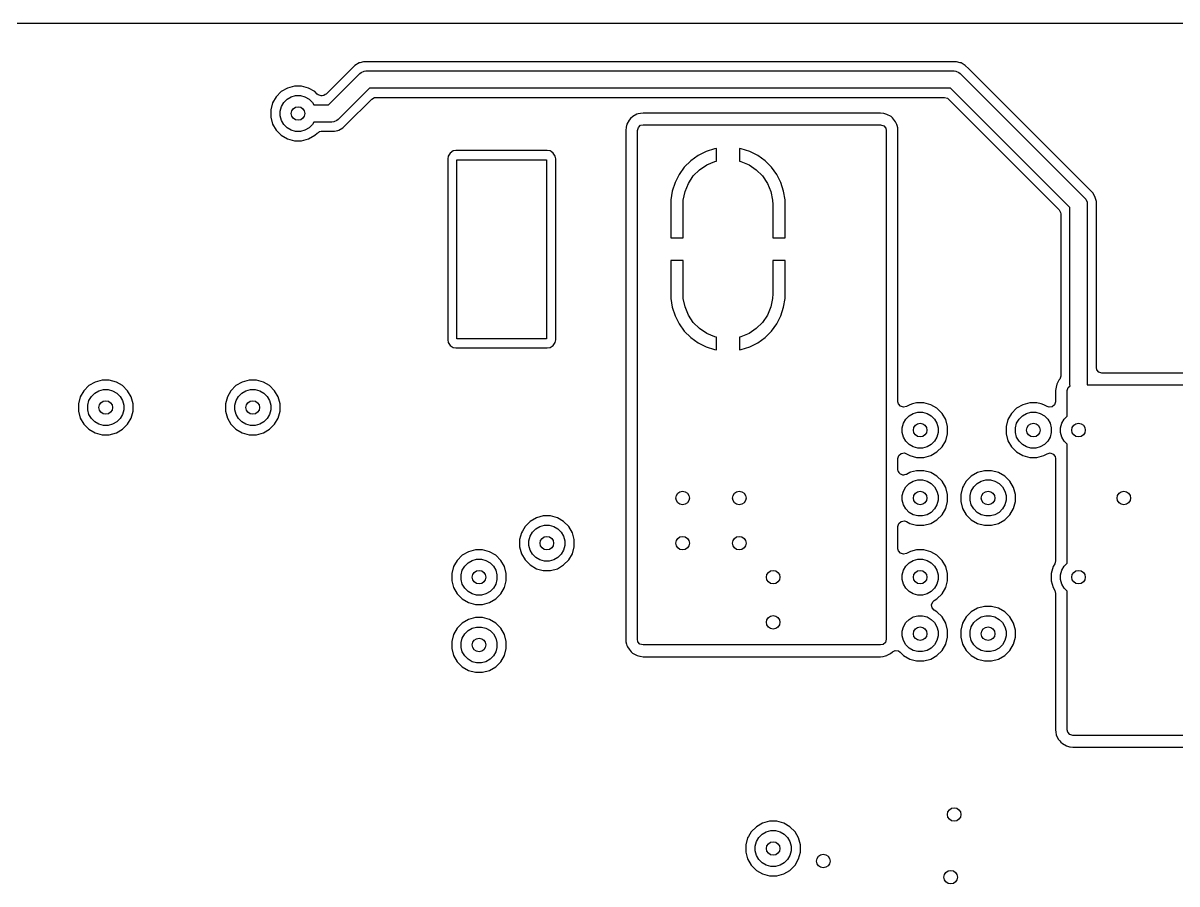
# Model space of a CAD drawing. Extents: x 0.98 to 8.09, y -3.46 to -0.83.
# Drawn here: x 3.511 to 4.515, y -1.576 to -0.827 of the extents above; entities that cross this region are included whole.
import ezdxf

# ---------------------------------------------------------------- set-up
doc = ezdxf.new("R2010")
doc.units = 0
doc.header["$MEASUREMENT"] = 0
doc.layers.add('BLACK', color=7, linetype='CONTINUOUS')

msp = doc.modelspace()

# ---------------------------------------------------------------- linework, layer by layer
at = {"layer": 'BLACK', "linetype": 'CONTINUOUS'}
for p, q in [((3.0954, -0.8268), (7.1211, -0.8268)), ((3.8031, -0.8615), (3.7995, -0.8636)), ((3.8034, -0.8614), (3.8031, -0.8615)), ((3.8031, -0.8615), (3.8031, -0.8615)), ((3.8038, -0.8613), (3.8034, -0.8614)), ((3.8034, -0.8614), (3.8034, -0.8614)), ((3.807, -0.8605), (3.8038, -0.8613)), ((3.8111, -0.8605), (3.807, -0.8605)), ((4.3185, -0.8605), (3.8111, -0.8605)), ((3.8111, -0.8605), (3.8111, -0.8605)), ((4.3188, -0.8605), (4.3185, -0.8605)), ((4.3185, -0.8605), (4.3185, -0.8605)), ((4.3229, -0.8605), (4.3188, -0.8605)), ((4.326, -0.8613), (4.3229, -0.8605)), ((4.3269, -0.8615), (4.326, -0.8613)), ((4.326, -0.8613), (4.326, -0.8613)), ((4.3304, -0.8636), (4.3269, -0.8615)), ((3.7966, -0.8665), (3.7745, -0.8886)), ((3.7764, -0.898), (3.8038, -0.8707)), ((3.7995, -0.8636), (3.7966, -0.8665)), ((3.7995, -0.8636), (3.7995, -0.8636)), ((3.8038, -0.8707), (3.8049, -0.8697)), ((3.8049, -0.8697), (3.8076, -0.8686)), ((3.8076, -0.8686), (3.8091, -0.8685)), ((3.8091, -0.8685), (4.3209, -0.8685)), ((4.3209, -0.8685), (4.3223, -0.8686)), ((4.3223, -0.8686), (4.325, -0.8697)), ((4.325, -0.8697), (4.3262, -0.8707)), ((4.3262, -0.8707), (4.4344, -0.9789)), ((4.3336, -0.8667), (4.3304, -0.8636)), ((4.3304, -0.8636), (4.3304, -0.8636)), ((4.4385, -0.9717), (4.3336, -0.8667)), ((4.3336, -0.8667), (4.3336, -0.8667)), ((3.7408, -0.8834), (3.7354, -0.8865)), ((3.7469, -0.8817), (3.7408, -0.8834)), ((3.7408, -0.8834), (3.7408, -0.8834)), ((3.7408, -0.8834), (3.7408, -0.8834)), ((3.7531, -0.8817), (3.7469, -0.8817)), ((3.7592, -0.8834), (3.7531, -0.8817)), ((3.7646, -0.8865), (3.7592, -0.8834)), ((3.731, -0.8909), (3.7279, -0.8963)), ((3.7354, -0.8865), (3.731, -0.8909)), ((3.731, -0.8909), (3.731, -0.8909)), ((3.7354, -0.8865), (3.7354, -0.8865)), ((3.7375, -0.8959), (3.7404, -0.893)), ((3.7404, -0.893), (3.744, -0.891)), ((3.744, -0.891), (3.7479, -0.8899)), ((3.7479, -0.8899), (3.7521, -0.8899)), ((3.7521, -0.8899), (3.756, -0.891)), ((3.756, -0.891), (3.7596, -0.893)), ((3.7596, -0.893), (3.7625, -0.8959)), ((3.7667, -0.8886), (3.7646, -0.8865)), ((3.7646, -0.8865), (3.7646, -0.8865)), ((3.7675, -0.8892), (3.7667, -0.8886)), ((3.7701, -0.89), (3.7675, -0.8892)), ((3.7711, -0.89), (3.7701, -0.89)), ((3.7721, -0.8899), (3.7711, -0.89)), ((3.7722, -0.8898), (3.7721, -0.8899)), ((3.7725, -0.8898), (3.7722, -0.8898)), ((3.7735, -0.8891), (3.7725, -0.8898)), ((3.7745, -0.8886), (3.7735, -0.8891)), ((3.8122, -0.8835), (3.7848, -0.9108)), ((3.7919, -0.915), (3.8141, -0.8929)), ((4.3178, -0.8835), (3.8122, -0.8835)), ((3.8141, -0.8929), (3.8165, -0.8916)), ((3.8165, -0.8916), (3.8175, -0.8915)), ((3.8175, -0.8915), (4.3124, -0.8915)), ((4.3124, -0.8915), (4.3151, -0.8923)), ((4.3151, -0.8923), (4.3159, -0.8929)), ((4.3159, -0.8929), (4.4122, -0.9893)), ((4.4216, -0.9874), (4.3178, -0.8835)), ((3.7279, -0.8963), (3.7262, -0.9024)), ((3.7262, -0.9024), (3.7262, -0.9086)), ((3.7344, -0.9035), (3.7355, -0.8995)), ((3.7344, -0.9076), (3.7344, -0.9035)), ((3.7355, -0.8995), (3.7375, -0.8959)), ((3.7625, -0.8959), (3.7637, -0.898)), ((3.7637, -0.898), (3.7764, -0.898)), ((3.7262, -0.9086), (3.7279, -0.9147)), ((3.7355, -0.9115), (3.7344, -0.9076)), ((3.7375, -0.9151), (3.7355, -0.9115)), ((3.7637, -0.913), (3.7625, -0.9151)), ((3.7795, -0.913), (3.7637, -0.913)), ((3.781, -0.9129), (3.7795, -0.913)), ((3.7837, -0.9117), (3.781, -0.9129)), ((3.7848, -0.9108), (3.7837, -0.9117)), ((4.0381, -0.9112), (4.0362, -0.9147)), ((4.0394, -0.9099), (4.0381, -0.9112)), ((4.0414, -0.9081), (4.0394, -0.9099)), ((4.0449, -0.9061), (4.0414, -0.9081)), ((4.046, -0.9058), (4.0449, -0.9061)), ((4.048, -0.9054), (4.046, -0.9058)), ((4.0502, -0.9051), (4.048, -0.9054)), ((4.2569, -0.9051), (4.0502, -0.9051)), ((4.0502, -0.9051), (4.0502, -0.9051)), ((4.2598, -0.9056), (4.2569, -0.9051)), ((4.2569, -0.9051), (4.2569, -0.9051)), ((4.2624, -0.9063), (4.2598, -0.9056)), ((4.2598, -0.9056), (4.2598, -0.9056)), ((4.266, -0.9082), (4.2624, -0.9063)), ((4.2624, -0.9063), (4.2624, -0.9063)), ((4.2624, -0.9063), (4.2624, -0.9063)), ((4.2673, -0.9094), (4.266, -0.9082)), ((4.2691, -0.9115), (4.2673, -0.9094)), ((4.2699, -0.9129), (4.2691, -0.9115)), ((4.2711, -0.915), (4.2699, -0.9129)), ((3.7279, -0.9147), (3.731, -0.9201)), ((3.731, -0.9201), (3.7354, -0.9245)), ((3.7404, -0.918), (3.7375, -0.9151)), ((3.744, -0.9201), (3.7404, -0.918)), ((3.7479, -0.9211), (3.744, -0.9201)), ((3.7521, -0.9211), (3.7479, -0.9211)), ((3.756, -0.9201), (3.7521, -0.9211)), ((3.7596, -0.918), (3.756, -0.9201)), ((3.7625, -0.9151), (3.7596, -0.918)), ((3.7646, -0.9245), (3.7667, -0.9225)), ((3.7667, -0.9225), (3.7677, -0.9219)), ((3.7677, -0.9219), (3.7687, -0.9212)), ((3.7687, -0.9212), (3.769, -0.9212)), ((3.769, -0.9212), (3.7691, -0.9211)), ((3.7691, -0.9211), (3.7701, -0.921)), ((3.7701, -0.921), (3.7772, -0.921)), ((3.7772, -0.921), (3.7772, -0.921)), ((3.7772, -0.921), (3.7775, -0.921)), ((3.7775, -0.921), (3.7816, -0.921)), ((3.7816, -0.921), (3.7845, -0.9202)), ((3.7816, -0.921), (3.7816, -0.921)), ((3.7845, -0.9202), (3.7847, -0.9202)), ((3.7847, -0.9202), (3.7855, -0.92)), ((3.7847, -0.9202), (3.7847, -0.9202)), ((3.7847, -0.9202), (3.7847, -0.9202)), ((3.7855, -0.92), (3.7891, -0.9179)), ((3.7891, -0.9179), (3.7919, -0.915)), ((3.7919, -0.915), (3.7919, -0.915)), ((4.0355, -0.9174), (4.0351, -0.9202)), ((4.0351, -0.9202), (4.0351, -1.3632)), ((4.0362, -0.9147), (4.0355, -0.9174)), ((4.0355, -0.9174), (4.0355, -0.9174)), ((4.0453, -0.9202), (4.0461, -0.9176)), ((4.0453, -0.9807), (4.0453, -0.9202)), ((4.0461, -0.9176), (4.0481, -0.9158)), ((4.0481, -0.9158), (4.0502, -0.9154)), ((4.0502, -0.9154), (4.2569, -0.9154)), ((4.2569, -0.9154), (4.2596, -0.9161)), ((4.2596, -0.9161), (4.2614, -0.9182)), ((4.2614, -0.9182), (4.2618, -0.9202)), ((4.2618, -0.9202), (4.2618, -1.3632)), ((4.2714, -0.916), (4.2711, -0.915)), ((4.2711, -0.915), (4.2711, -0.915)), ((4.2711, -0.915), (4.2711, -0.915)), ((4.2718, -0.9181), (4.2714, -0.916)), ((4.272, -0.9202), (4.2718, -0.9181)), ((4.272, -1.1564), (4.272, -0.9202)), ((4.272, -0.9202), (4.272, -0.9202)), ((3.7354, -0.9245), (3.7408, -0.9277)), ((3.7408, -0.9277), (3.7469, -0.9293)), ((3.7469, -0.9293), (3.7469, -0.9293)), ((3.7469, -0.9293), (3.7531, -0.9293)), ((3.7531, -0.9293), (3.7592, -0.9277)), ((3.7531, -0.9293), (3.7531, -0.9293)), ((3.7592, -0.9277), (3.7646, -0.9245)), ((3.8806, -0.9425), (3.8802, -0.9449)), ((3.8824, -0.9399), (3.8806, -0.9425)), ((3.8806, -0.9425), (3.8806, -0.9425)), ((3.8851, -0.9381), (3.8824, -0.9399)), ((3.8874, -0.9376), (3.8851, -0.9381)), ((3.8851, -0.9381), (3.8851, -0.9381)), ((3.9669, -0.9376), (3.8874, -0.9376)), ((3.8874, -0.9376), (3.8874, -0.9376)), ((3.9693, -0.9381), (3.9669, -0.9376)), ((3.9669, -0.9376), (3.9669, -0.9376)), ((3.9702, -0.9387), (3.9693, -0.9381)), ((3.9693, -0.9381), (3.9693, -0.9381)), ((3.9719, -0.9399), (3.9702, -0.9387)), ((3.9737, -0.9425), (3.9719, -0.9399)), ((3.9742, -0.9449), (3.9737, -0.9425)), ((3.9737, -0.9425), (3.9737, -0.9425)), ((4.098, -0.9422), (4.0917, -0.9468)), ((4.105, -0.9386), (4.098, -0.9422)), ((4.1124, -0.9362), (4.105, -0.9386)), ((4.114, -0.9359), (4.1124, -0.9362)), ((4.114, -0.9471), (4.114, -0.9359)), ((4.114, -0.9359), (4.114, -0.9359)), ((4.1356, -0.9362), (4.134, -0.9359)), ((4.134, -0.9359), (4.134, -0.9471)), ((4.1431, -0.9386), (4.1356, -0.9362)), ((4.15, -0.9422), (4.1431, -0.9386)), ((4.1564, -0.9468), (4.15, -0.9422)), ((3.8802, -0.9449), (3.8802, -0.9449)), ((3.8802, -0.9449), (3.8802, -1.1024)), ((3.8882, -1.1016), (3.8882, -0.9457)), ((3.8882, -0.9457), (3.9661, -0.9457)), ((3.9661, -0.9457), (3.9661, -1.1016)), ((3.9742, -1.1024), (3.9742, -0.9449)), ((3.9742, -0.9449), (3.9742, -0.9449)), ((4.0861, -0.9523), (4.0815, -0.9586)), ((4.0917, -0.9468), (4.0861, -0.9523)), ((4.0861, -0.9523), (4.0861, -0.9523)), ((4.0917, -0.9468), (4.0917, -0.9468)), ((4.0993, -0.9545), (4.1056, -0.9503)), ((4.1056, -0.9503), (4.1127, -0.9473)), ((4.1127, -0.9473), (4.114, -0.9471)), ((4.134, -0.9471), (4.1353, -0.9473)), ((4.1353, -0.9473), (4.1424, -0.9503)), ((4.1424, -0.9503), (4.1487, -0.9545)), ((4.1619, -0.9523), (4.1564, -0.9468)), ((4.1564, -0.9468), (4.1564, -0.9468)), ((4.1665, -0.9586), (4.1619, -0.9523)), ((4.1619, -0.9523), (4.1619, -0.9523)), ((4.0815, -0.9586), (4.078, -0.9656)), ((4.0896, -0.9663), (4.0939, -0.9599)), ((4.0939, -0.9599), (4.0993, -0.9545)), ((4.1487, -0.9545), (4.1541, -0.9599)), ((4.1541, -0.9599), (4.1584, -0.9663)), ((4.17, -0.9656), (4.1665, -0.9586)), ((4.0756, -0.973), (4.0744, -0.9807)), ((4.078, -0.9656), (4.0756, -0.973)), ((4.0852, -0.9808), (4.0867, -0.9733)), ((4.0867, -0.9733), (4.0896, -0.9663)), ((4.1584, -0.9663), (4.1613, -0.9733)), ((4.1613, -0.9733), (4.1628, -0.9808)), ((4.1725, -0.973), (4.17, -0.9656)), ((4.1737, -0.9807), (4.1725, -0.973)), ((4.4387, -0.9718), (4.4385, -0.9717)), ((4.4385, -0.9717), (4.4385, -0.9717)), ((4.4416, -0.9747), (4.4387, -0.9718)), ((4.4387, -0.9718), (4.4387, -0.9718)), ((4.0453, -1.3632), (4.0453, -0.9807)), ((4.0744, -0.9807), (4.0744, -1.0136)), ((4.085, -0.9846), (4.0852, -0.9808)), ((4.1628, -0.9808), (4.163, -0.9846)), ((4.1737, -1.0136), (4.1737, -0.9807)), ((4.4344, -0.9789), (4.4354, -0.9801)), ((4.4354, -0.9801), (4.4365, -0.9828)), ((4.4365, -0.9828), (4.4366, -0.9843)), ((4.4436, -0.9783), (4.4416, -0.9747)), ((4.4416, -0.9747), (4.4416, -0.9747)), ((4.4416, -0.9747), (4.4416, -0.9747)), ((4.4437, -0.9785), (4.4436, -0.9783)), ((4.4447, -0.9822), (4.4437, -0.9785)), ((4.4447, -0.9863), (4.4447, -0.9822)), ((4.085, -1.0136), (4.085, -0.9846)), ((4.163, -0.9846), (4.163, -1.0136)), ((4.4122, -0.9893), (4.4135, -0.9917)), ((4.4135, -0.9917), (4.4136, -0.9927)), ((4.4136, -0.9927), (4.4136, -1.134)), ((4.4216, -1.1417), (4.4216, -0.9874)), ((4.4366, -0.9843), (4.4366, -1.1417)), ((4.4447, -0.987), (4.4447, -0.9863)), ((4.4447, -0.9863), (4.4447, -0.9863)), ((4.4447, -1.0491), (4.4447, -0.987)), ((4.0744, -1.0136), (4.085, -1.0136)), ((4.163, -1.0136), (4.1737, -1.0136)), ((4.0744, -1.0336), (4.0744, -1.0665)), ((4.085, -1.0336), (4.0744, -1.0336)), ((4.085, -1.0626), (4.085, -1.0336)), ((4.1737, -1.0336), (4.163, -1.0336)), ((4.163, -1.0336), (4.163, -1.0626)), ((4.1737, -1.0665), (4.1737, -1.0336)), ((4.4447, -1.1266), (4.4447, -1.0491)), ((4.0852, -1.0664), (4.085, -1.0626)), ((4.163, -1.0626), (4.1628, -1.0664)), ((4.0744, -1.0665), (4.0756, -1.0742)), ((4.0867, -1.0739), (4.0852, -1.0664)), ((4.0896, -1.081), (4.0867, -1.0739)), ((4.1613, -1.0739), (4.1584, -1.081)), ((4.1628, -1.0664), (4.1613, -1.0739)), ((4.1725, -1.0742), (4.1737, -1.0665)), ((4.0756, -1.0742), (4.078, -1.0817)), ((4.078, -1.0817), (4.0815, -1.0886)), ((4.0939, -1.0873), (4.0896, -1.081)), ((4.1584, -1.081), (4.1541, -1.0873)), ((4.1665, -1.0886), (4.17, -1.0817)), ((4.17, -1.0817), (4.1725, -1.0742)), ((4.0815, -1.0886), (4.0861, -1.095)), ((4.0993, -1.0927), (4.0939, -1.0873)), ((4.1056, -1.097), (4.0993, -1.0927)), ((4.1487, -1.0927), (4.1424, -1.097)), ((4.1541, -1.0873), (4.1487, -1.0927)), ((4.1619, -1.095), (4.1665, -1.0886)), ((3.8802, -1.1024), (3.8802, -1.1024)), ((3.8802, -1.1024), (3.8802, -1.1024)), ((3.8802, -1.1024), (3.8806, -1.1047)), ((3.9661, -1.1016), (3.8882, -1.1016)), ((3.9737, -1.1047), (3.9742, -1.1024)), ((4.0861, -1.095), (4.0861, -1.095)), ((4.0861, -1.095), (4.0917, -1.1005)), ((4.0917, -1.1005), (4.0917, -1.1005)), ((4.0917, -1.1005), (4.098, -1.1051)), ((4.1127, -1.0999), (4.1056, -1.097)), ((4.114, -1.1002), (4.1127, -1.0999)), ((4.114, -1.1113), (4.114, -1.1002)), ((4.1353, -1.0999), (4.134, -1.1002)), ((4.134, -1.1002), (4.134, -1.1113)), ((4.1424, -1.097), (4.1353, -1.0999)), ((4.15, -1.1051), (4.1564, -1.1005)), ((4.1564, -1.1005), (4.1619, -1.095)), ((4.1564, -1.1005), (4.1564, -1.1005)), ((4.1619, -1.095), (4.1619, -1.095)), ((3.8806, -1.1047), (3.8806, -1.1047)), ((3.8806, -1.1047), (3.8806, -1.1047)), ((3.8806, -1.1047), (3.8824, -1.1074)), ((3.8824, -1.1074), (3.885, -1.1091)), ((3.885, -1.1091), (3.8851, -1.1091)), ((3.8851, -1.1091), (3.8851, -1.1091)), ((3.8851, -1.1091), (3.8874, -1.1096)), ((3.8874, -1.1096), (3.8874, -1.1096)), ((3.8874, -1.1096), (3.9669, -1.1096)), ((3.9669, -1.1096), (3.9693, -1.1091)), ((3.9693, -1.1091), (3.9719, -1.1074)), ((3.9693, -1.1091), (3.9693, -1.1091)), ((3.9693, -1.1091), (3.9693, -1.1091)), ((3.9719, -1.1074), (3.9737, -1.1047)), ((4.098, -1.1051), (4.105, -1.1086)), ((4.105, -1.1086), (4.1124, -1.111)), ((4.1124, -1.111), (4.114, -1.1113)), ((4.134, -1.1113), (4.1356, -1.111)), ((4.1356, -1.111), (4.1431, -1.1086)), ((4.1431, -1.1086), (4.15, -1.1051)), ((4.4136, -1.134), (4.4128, -1.1367)), ((4.4451, -1.1287), (4.4447, -1.1266)), ((4.4469, -1.1307), (4.4451, -1.1287)), ((4.4495, -1.1315), (4.4469, -1.1307)), ((4.5522, -1.1315), (4.4495, -1.1315)), ((3.5681, -1.1424), (3.5637, -1.1468)), ((3.5735, -1.1393), (3.5681, -1.1424)), ((3.5681, -1.1424), (3.5681, -1.1424)), ((3.5795, -1.1376), (3.5735, -1.1393)), ((3.5735, -1.1393), (3.5735, -1.1393)), ((3.5735, -1.1393), (3.5735, -1.1393)), ((3.5858, -1.1376), (3.5795, -1.1376)), ((3.5919, -1.1393), (3.5858, -1.1376)), ((3.5973, -1.1424), (3.5919, -1.1393)), ((3.6017, -1.1468), (3.5973, -1.1424)), ((3.696, -1.1424), (3.6916, -1.1468)), ((3.7015, -1.1393), (3.696, -1.1424)), ((3.696, -1.1424), (3.696, -1.1424)), ((3.7075, -1.1376), (3.7015, -1.1393)), ((3.7015, -1.1393), (3.7015, -1.1393)), ((3.7015, -1.1393), (3.7015, -1.1393)), ((3.7138, -1.1376), (3.7075, -1.1376)), ((3.7198, -1.1393), (3.7138, -1.1376)), ((3.7252, -1.1424), (3.7198, -1.1393)), ((3.7296, -1.1468), (3.7252, -1.1424)), ((4.4095, -1.1437), (4.4091, -1.1466)), ((4.4103, -1.1411), (4.4095, -1.1437)), ((4.4095, -1.1437), (4.4095, -1.1437)), ((4.4117, -1.1383), (4.4103, -1.1411)), ((4.4121, -1.1376), (4.4117, -1.1383)), ((4.4122, -1.1374), (4.4121, -1.1376)), ((4.4121, -1.1376), (4.4121, -1.1376)), ((4.4121, -1.1376), (4.4121, -1.1376)), ((4.4128, -1.1367), (4.4122, -1.1374)), ((4.4193, -1.1466), (4.4201, -1.144)), ((4.4201, -1.144), (4.4217, -1.1425)), ((4.4217, -1.1425), (4.4216, -1.1417)), ((4.4366, -1.1417), (4.5522, -1.1417)), ((3.5605, -1.1522), (3.5589, -1.1583)), ((3.5637, -1.1468), (3.5605, -1.1522)), ((3.5637, -1.1468), (3.5637, -1.1468)), ((3.5681, -1.1554), (3.5702, -1.1518)), ((3.5702, -1.1518), (3.5731, -1.1489)), ((3.5731, -1.1489), (3.5767, -1.1469)), ((3.5767, -1.1469), (3.5806, -1.1458)), ((3.5806, -1.1458), (3.5847, -1.1458)), ((3.5847, -1.1458), (3.5887, -1.1469)), ((3.5887, -1.1469), (3.5923, -1.1489)), ((3.5923, -1.1489), (3.5952, -1.1518)), ((3.5952, -1.1518), (3.5972, -1.1554)), ((3.6048, -1.1522), (3.6017, -1.1468)), ((3.6064, -1.1583), (3.6048, -1.1522)), ((3.6885, -1.1522), (3.6869, -1.1583)), ((3.6916, -1.1468), (3.6885, -1.1522)), ((3.6916, -1.1468), (3.6916, -1.1468)), ((3.6961, -1.1554), (3.6981, -1.1518)), ((3.6981, -1.1518), (3.701, -1.1489)), ((3.701, -1.1489), (3.7046, -1.1469)), ((3.7046, -1.1469), (3.7086, -1.1458)), ((3.7086, -1.1458), (3.7127, -1.1458)), ((3.7127, -1.1458), (3.7167, -1.1469)), ((3.7167, -1.1469), (3.7202, -1.1489)), ((3.7202, -1.1489), (3.7231, -1.1518)), ((3.7231, -1.1518), (3.7252, -1.1554)), ((3.7328, -1.1522), (3.7296, -1.1468)), ((3.7344, -1.1583), (3.7328, -1.1522)), ((4.4091, -1.1466), (4.4091, -1.1564)), ((4.4193, -1.1689), (4.4193, -1.1466)), ((3.5589, -1.1583), (3.5589, -1.1645)), ((3.5589, -1.1645), (3.5605, -1.1706)), ((3.5671, -1.1594), (3.5681, -1.1554)), ((3.5671, -1.1635), (3.5671, -1.1594)), ((3.5681, -1.1674), (3.5671, -1.1635)), ((3.5972, -1.1554), (3.5983, -1.1594)), ((3.5983, -1.1635), (3.5972, -1.1674)), ((3.5983, -1.1594), (3.5983, -1.1635)), ((3.6048, -1.1706), (3.6064, -1.1645)), ((3.6064, -1.1645), (3.6064, -1.1583)), ((3.6869, -1.1583), (3.6869, -1.1645)), ((3.6869, -1.1645), (3.6885, -1.1706)), ((3.695, -1.1594), (3.6961, -1.1554)), ((3.695, -1.1635), (3.695, -1.1594)), ((3.6961, -1.1674), (3.695, -1.1635)), ((3.7252, -1.1554), (3.7262, -1.1594)), ((3.7262, -1.1635), (3.7252, -1.1674)), ((3.7262, -1.1594), (3.7262, -1.1635)), ((3.7328, -1.1706), (3.7344, -1.1645)), ((3.7344, -1.1645), (3.7344, -1.1583)), ((4.2724, -1.1582), (4.272, -1.1564)), ((4.2741, -1.1603), (4.2724, -1.1582)), ((4.2767, -1.1612), (4.2741, -1.1603)), ((4.2794, -1.1606), (4.2767, -1.1612)), ((4.2822, -1.159), (4.2794, -1.1606)), ((4.2847, -1.1583), (4.2822, -1.159)), ((4.2882, -1.1573), (4.2847, -1.1583)), ((4.2945, -1.1573), (4.2882, -1.1573)), ((4.3005, -1.159), (4.2945, -1.1573)), ((4.3059, -1.1621), (4.3005, -1.159)), ((4.3104, -1.1665), (4.3059, -1.1621)), ((4.3752, -1.1621), (4.3707, -1.1665)), ((4.3806, -1.159), (4.3752, -1.1621)), ((4.3752, -1.1621), (4.3752, -1.1621)), ((4.3866, -1.1573), (4.3806, -1.159)), ((4.3806, -1.159), (4.3806, -1.159)), ((4.3806, -1.159), (4.3806, -1.159)), ((4.3929, -1.1573), (4.3866, -1.1573)), ((4.3965, -1.1583), (4.3929, -1.1573)), ((4.3989, -1.159), (4.3965, -1.1583)), ((4.4018, -1.1606), (4.3989, -1.159)), ((4.3989, -1.159), (4.3989, -1.159)), ((4.4035, -1.1612), (4.4018, -1.1606)), ((4.4062, -1.1608), (4.4035, -1.1612)), ((4.4083, -1.159), (4.4062, -1.1608)), ((4.4091, -1.1564), (4.4083, -1.159)), ((3.5605, -1.1706), (3.5637, -1.176)), ((3.5702, -1.171), (3.5681, -1.1674)), ((3.5731, -1.1739), (3.5702, -1.171)), ((3.5767, -1.176), (3.5731, -1.1739)), ((3.5923, -1.1739), (3.5887, -1.176)), ((3.5952, -1.171), (3.5923, -1.1739)), ((3.5972, -1.1674), (3.5952, -1.171)), ((3.6017, -1.176), (3.6048, -1.1706)), ((3.6885, -1.1706), (3.6916, -1.176)), ((3.6981, -1.171), (3.6961, -1.1674)), ((3.701, -1.1739), (3.6981, -1.171)), ((3.7046, -1.176), (3.701, -1.1739)), ((3.7202, -1.1739), (3.7167, -1.176)), ((3.7231, -1.171), (3.7202, -1.1739)), ((3.7252, -1.1674), (3.7231, -1.171)), ((3.7296, -1.176), (3.7328, -1.1706)), ((4.2768, -1.1751), (4.2788, -1.1715)), ((4.2788, -1.1715), (4.2818, -1.1686)), ((4.2818, -1.1686), (4.2853, -1.1666)), ((4.2853, -1.1666), (4.2893, -1.1655)), ((4.2893, -1.1655), (4.2934, -1.1655)), ((4.2934, -1.1655), (4.2974, -1.1666)), ((4.2974, -1.1666), (4.3009, -1.1686)), ((4.3009, -1.1686), (4.3038, -1.1715)), ((4.3038, -1.1715), (4.3059, -1.1751)), ((4.3135, -1.1719), (4.3104, -1.1665)), ((4.3151, -1.178), (4.3135, -1.1719)), ((4.3676, -1.1719), (4.366, -1.178)), ((4.3707, -1.1665), (4.3676, -1.1719)), ((4.3707, -1.1665), (4.3707, -1.1665)), ((4.3752, -1.1751), (4.3773, -1.1715)), ((4.3773, -1.1715), (4.3802, -1.1686)), ((4.3802, -1.1686), (4.3837, -1.1666)), ((4.3837, -1.1666), (4.3877, -1.1655)), ((4.3877, -1.1655), (4.3918, -1.1655)), ((4.3918, -1.1655), (4.3958, -1.1666)), ((4.3958, -1.1666), (4.3994, -1.1686)), ((4.3994, -1.1686), (4.4023, -1.1715)), ((4.4023, -1.1715), (4.4043, -1.1751)), ((4.4146, -1.1751), (4.4166, -1.1715)), ((4.4166, -1.1715), (4.4193, -1.1689)), ((3.5637, -1.176), (3.5681, -1.1804)), ((3.5681, -1.1804), (3.5735, -1.1836)), ((3.5735, -1.1836), (3.5795, -1.1852)), ((3.5806, -1.177), (3.5767, -1.176)), ((3.5847, -1.177), (3.5806, -1.177)), ((3.5887, -1.176), (3.5847, -1.177)), ((3.5858, -1.1852), (3.5919, -1.1836)), ((3.5919, -1.1836), (3.5973, -1.1804)), ((3.5973, -1.1804), (3.6017, -1.176)), ((3.6916, -1.176), (3.696, -1.1804)), ((3.696, -1.1804), (3.7015, -1.1836)), ((3.7015, -1.1836), (3.7075, -1.1852)), ((3.7086, -1.177), (3.7046, -1.176)), ((3.7127, -1.177), (3.7086, -1.177)), ((3.7167, -1.176), (3.7127, -1.177)), ((3.7138, -1.1852), (3.7198, -1.1836)), ((3.7198, -1.1836), (3.7252, -1.1804)), ((3.7252, -1.1804), (3.7296, -1.176)), ((4.2757, -1.179), (4.2768, -1.1751)), ((4.2757, -1.1832), (4.2757, -1.179)), ((4.2768, -1.1871), (4.2757, -1.1832)), ((4.3059, -1.1751), (4.307, -1.179)), ((4.307, -1.1832), (4.3059, -1.1871)), ((4.307, -1.179), (4.307, -1.1832)), ((4.3135, -1.1903), (4.3151, -1.1842)), ((4.3151, -1.1842), (4.3151, -1.178)), ((4.366, -1.178), (4.366, -1.1842)), ((4.366, -1.1842), (4.3676, -1.1903)), ((4.3742, -1.179), (4.3752, -1.1751)), ((4.3742, -1.1832), (4.3742, -1.179)), ((4.3752, -1.1871), (4.3742, -1.1832)), ((4.4043, -1.1751), (4.4054, -1.179)), ((4.4054, -1.1832), (4.4043, -1.1871)), ((4.4054, -1.179), (4.4054, -1.1832)), ((4.4135, -1.179), (4.4146, -1.1751)), ((4.4135, -1.1832), (4.4135, -1.179)), ((4.4146, -1.1871), (4.4135, -1.1832)), ((3.5795, -1.1852), (3.5795, -1.1852)), ((3.5795, -1.1852), (3.5858, -1.1852)), ((3.5858, -1.1852), (3.5858, -1.1852)), ((3.7075, -1.1852), (3.7075, -1.1852)), ((3.7075, -1.1852), (3.7138, -1.1852)), ((3.7138, -1.1852), (3.7138, -1.1852)), ((4.2788, -1.1907), (4.2768, -1.1871)), ((4.2818, -1.1936), (4.2788, -1.1907)), ((4.2853, -1.1957), (4.2818, -1.1936)), ((4.3009, -1.1936), (4.2974, -1.1957)), ((4.3038, -1.1907), (4.3009, -1.1936)), ((4.3059, -1.1871), (4.3038, -1.1907)), ((4.3104, -1.1957), (4.3135, -1.1903)), ((4.3676, -1.1903), (4.3707, -1.1957)), ((4.3773, -1.1907), (4.3752, -1.1871)), ((4.3802, -1.1936), (4.3773, -1.1907)), ((4.3837, -1.1957), (4.3802, -1.1936)), ((4.3994, -1.1936), (4.3958, -1.1957)), ((4.4023, -1.1907), (4.3994, -1.1936)), ((4.4043, -1.1871), (4.4023, -1.1907)), ((4.4166, -1.1907), (4.4146, -1.1871)), ((4.4193, -1.1933), (4.4166, -1.1907)), ((4.4193, -1.2968), (4.4193, -1.1933)), ((4.272, -1.2059), (4.2728, -1.2032)), ((4.2728, -1.2032), (4.2749, -1.2014)), ((4.2749, -1.2014), (4.2776, -1.201)), ((4.2776, -1.201), (4.2794, -1.2016)), ((4.2794, -1.2016), (4.2822, -1.2033)), ((4.2822, -1.2033), (4.2882, -1.2049)), ((4.2893, -1.1967), (4.2853, -1.1957)), ((4.2934, -1.1967), (4.2893, -1.1967)), ((4.2974, -1.1957), (4.2934, -1.1967)), ((4.2945, -1.2049), (4.3005, -1.2033)), ((4.3005, -1.2033), (4.3059, -1.2001)), ((4.3059, -1.2001), (4.3104, -1.1957)), ((4.3707, -1.1957), (4.3752, -1.2001)), ((4.3752, -1.2001), (4.3806, -1.2033)), ((4.3806, -1.2033), (4.3866, -1.2049)), ((4.3877, -1.1967), (4.3837, -1.1957)), ((4.3918, -1.1967), (4.3877, -1.1967)), ((4.3958, -1.1957), (4.3918, -1.1967)), ((4.3929, -1.2049), (4.3989, -1.2033)), ((4.3989, -1.2033), (4.4018, -1.2016)), ((4.4018, -1.2016), (4.4044, -1.201)), ((4.4044, -1.201), (4.407, -1.2019)), ((4.407, -1.2019), (4.4087, -1.204)), ((4.4087, -1.204), (4.4091, -1.2059)), ((4.272, -1.2154), (4.272, -1.2059)), ((4.2882, -1.2049), (4.2882, -1.2049)), ((4.2882, -1.2049), (4.2945, -1.2049)), ((4.2945, -1.2049), (4.2945, -1.2049)), ((4.3866, -1.2049), (4.3866, -1.2049)), ((4.3866, -1.2049), (4.3929, -1.2049)), ((4.3929, -1.2049), (4.3929, -1.2049)), ((4.4091, -1.2059), (4.4091, -1.295)), ((4.2722, -1.2168), (4.272, -1.2154)), ((4.2723, -1.2169), (4.2722, -1.2168)), ((4.2724, -1.2172), (4.2723, -1.2169)), ((4.2731, -1.2181), (4.2724, -1.2172)), ((4.2737, -1.2191), (4.2731, -1.2181)), ((4.2739, -1.2192), (4.2737, -1.2191)), ((4.2741, -1.2194), (4.2739, -1.2192)), ((4.2752, -1.2198), (4.2741, -1.2194)), ((4.2762, -1.2202), (4.2752, -1.2198)), ((4.2765, -1.2202), (4.2762, -1.2202)), ((4.2767, -1.2203), (4.2765, -1.2202)), ((4.2778, -1.22), (4.2767, -1.2203)), ((4.2789, -1.2198), (4.2778, -1.22)), ((4.2791, -1.2197), (4.2789, -1.2198)), ((4.2794, -1.2196), (4.2791, -1.2197)), ((4.2822, -1.218), (4.2794, -1.2196)), ((4.2829, -1.2178), (4.2822, -1.218)), ((4.2882, -1.2164), (4.2829, -1.2178)), ((4.2853, -1.2256), (4.2893, -1.2245)), ((4.2945, -1.2164), (4.2882, -1.2164)), ((4.2893, -1.2245), (4.2934, -1.2245)), ((4.2934, -1.2245), (4.2974, -1.2256)), ((4.3005, -1.218), (4.2945, -1.2164)), ((4.3059, -1.2211), (4.3005, -1.218)), ((4.3104, -1.2256), (4.3059, -1.2211)), ((4.3358, -1.2211), (4.3314, -1.2256)), ((4.3412, -1.218), (4.3358, -1.2211)), ((4.3358, -1.2211), (4.3358, -1.2211)), ((4.3473, -1.2164), (4.3412, -1.218)), ((4.3412, -1.218), (4.3412, -1.218)), ((4.3412, -1.218), (4.3412, -1.218)), ((4.3444, -1.2256), (4.3483, -1.2245)), ((4.3535, -1.2164), (4.3473, -1.2164)), ((4.3483, -1.2245), (4.3524, -1.2245)), ((4.3524, -1.2245), (4.3564, -1.2256)), ((4.3596, -1.218), (4.3535, -1.2164)), ((4.365, -1.2211), (4.3596, -1.218)), ((4.3694, -1.2256), (4.365, -1.2211)), ((4.2757, -1.2381), (4.2768, -1.2341)), ((4.2768, -1.2341), (4.2788, -1.2306)), ((4.2788, -1.2306), (4.2818, -1.2277)), ((4.2818, -1.2277), (4.2853, -1.2256)), ((4.2974, -1.2256), (4.3009, -1.2277)), ((4.3009, -1.2277), (4.3038, -1.2306)), ((4.3038, -1.2306), (4.3059, -1.2341)), ((4.3059, -1.2341), (4.307, -1.2381)), ((4.3135, -1.231), (4.3104, -1.2256)), ((4.3151, -1.237), (4.3135, -1.231)), ((4.3282, -1.231), (4.3266, -1.237)), ((4.329, -1.2296), (4.3282, -1.231)), ((4.3314, -1.2256), (4.329, -1.2296)), ((4.3314, -1.2256), (4.3314, -1.2256)), ((4.3348, -1.2381), (4.3358, -1.2341)), ((4.3358, -1.2341), (4.3379, -1.2306)), ((4.3379, -1.2306), (4.3408, -1.2277)), ((4.3408, -1.2277), (4.3444, -1.2256)), ((4.3564, -1.2256), (4.36, -1.2277)), ((4.36, -1.2277), (4.3629, -1.2306)), ((4.3629, -1.2306), (4.3649, -1.2341)), ((4.3649, -1.2341), (4.366, -1.2381)), ((4.3725, -1.231), (4.3694, -1.2256)), ((4.3742, -1.237), (4.3725, -1.231)), ((4.2757, -1.2422), (4.2757, -1.2381)), ((4.2768, -1.2462), (4.2757, -1.2422)), ((4.307, -1.2422), (4.3059, -1.2462)), ((4.307, -1.2381), (4.307, -1.2422)), ((4.3135, -1.2493), (4.3151, -1.2433)), ((4.3151, -1.2433), (4.3151, -1.237)), ((4.3266, -1.237), (4.3266, -1.2433)), ((4.3266, -1.2433), (4.3282, -1.2493)), ((4.3348, -1.2422), (4.3348, -1.2381)), ((4.3358, -1.2462), (4.3348, -1.2422)), ((4.366, -1.2422), (4.3649, -1.2462)), ((4.366, -1.2381), (4.366, -1.2422)), ((4.3725, -1.2493), (4.3742, -1.2433)), ((4.3742, -1.2433), (4.3742, -1.237)), ((4.2788, -1.2497), (4.2768, -1.2462)), ((4.2818, -1.2527), (4.2788, -1.2497)), ((4.2853, -1.2547), (4.2818, -1.2527)), ((4.2893, -1.2558), (4.2853, -1.2547)), ((4.2974, -1.2547), (4.2934, -1.2558)), ((4.3009, -1.2527), (4.2974, -1.2547)), ((4.3038, -1.2497), (4.3009, -1.2527)), ((4.3059, -1.2462), (4.3038, -1.2497)), ((4.3059, -1.2592), (4.3104, -1.2548)), ((4.3104, -1.2548), (4.3135, -1.2493)), ((4.3282, -1.2493), (4.3314, -1.2548)), ((4.3314, -1.2548), (4.3358, -1.2592)), ((4.3379, -1.2497), (4.3358, -1.2462)), ((4.3408, -1.2527), (4.3379, -1.2497)), ((4.3444, -1.2547), (4.3408, -1.2527)), ((4.3483, -1.2558), (4.3444, -1.2547)), ((4.3564, -1.2547), (4.3524, -1.2558)), ((4.36, -1.2527), (4.3564, -1.2547)), ((4.3629, -1.2497), (4.36, -1.2527)), ((4.3649, -1.2462), (4.3629, -1.2497)), ((4.365, -1.2592), (4.3694, -1.2548)), ((4.3694, -1.2548), (4.3725, -1.2493)), ((3.9475, -1.2649), (3.9452, -1.269)), ((3.9519, -1.2605), (3.9475, -1.2649)), ((3.9475, -1.2649), (3.9475, -1.2649)), ((3.9574, -1.2574), (3.9519, -1.2605)), ((3.9519, -1.2605), (3.9519, -1.2605)), ((3.9634, -1.2558), (3.9574, -1.2574)), ((3.9574, -1.2574), (3.9574, -1.2574)), ((3.9574, -1.2574), (3.9574, -1.2574)), ((3.9605, -1.265), (3.9645, -1.2639)), ((3.9697, -1.2558), (3.9634, -1.2558)), ((3.9645, -1.2639), (3.9686, -1.2639)), ((3.9686, -1.2639), (3.9726, -1.265)), ((3.9757, -1.2574), (3.9697, -1.2558)), ((3.9811, -1.2605), (3.9757, -1.2574)), ((3.9856, -1.2649), (3.9811, -1.2605)), ((3.9887, -1.2704), (3.9856, -1.2649)), ((4.272, -1.2649), (4.2728, -1.2623)), ((4.272, -1.2843), (4.272, -1.2649)), ((4.2728, -1.2623), (4.2749, -1.2605)), ((4.2749, -1.2605), (4.2776, -1.2601)), ((4.2776, -1.2601), (4.2794, -1.2607)), ((4.2794, -1.2607), (4.2822, -1.2623)), ((4.2822, -1.2623), (4.2882, -1.2639)), ((4.2882, -1.2639), (4.2882, -1.2639)), ((4.2882, -1.2639), (4.2945, -1.2639)), ((4.2934, -1.2558), (4.2893, -1.2558)), ((4.2945, -1.2639), (4.3005, -1.2623)), ((4.2945, -1.2639), (4.2945, -1.2639)), ((4.3005, -1.2623), (4.3059, -1.2592)), ((4.3358, -1.2592), (4.3412, -1.2623)), ((4.3412, -1.2623), (4.3473, -1.2639)), ((4.3473, -1.2639), (4.3473, -1.2639)), ((4.3473, -1.2639), (4.3535, -1.2639)), ((4.3524, -1.2558), (4.3483, -1.2558)), ((4.3535, -1.2639), (4.3596, -1.2623)), ((4.3535, -1.2639), (4.3535, -1.2639)), ((4.3596, -1.2623), (4.365, -1.2592)), ((3.9444, -1.2704), (3.9428, -1.2764)), ((3.9452, -1.269), (3.9444, -1.2704)), ((3.9509, -1.2775), (3.952, -1.2735)), ((3.952, -1.2735), (3.954, -1.2699)), ((3.954, -1.2699), (3.9569, -1.267)), ((3.9569, -1.267), (3.9605, -1.265)), ((3.9726, -1.265), (3.9761, -1.267)), ((3.9761, -1.267), (3.979, -1.2699)), ((3.979, -1.2699), (3.9811, -1.2735)), ((3.9811, -1.2735), (3.9821, -1.2775)), ((3.9903, -1.2764), (3.9887, -1.2704)), ((3.9428, -1.2764), (3.9428, -1.2827)), ((3.9428, -1.2827), (3.9444, -1.2887)), ((3.9509, -1.2816), (3.9509, -1.2775)), ((3.952, -1.2856), (3.9509, -1.2816)), ((3.9821, -1.2816), (3.9811, -1.2856)), ((3.9821, -1.2775), (3.9821, -1.2816)), ((3.9887, -1.2887), (3.9903, -1.2827)), ((3.9903, -1.2827), (3.9903, -1.2764)), ((4.2724, -1.2861), (4.272, -1.2843)), ((3.8885, -1.2945), (3.8861, -1.2985)), ((3.8929, -1.29), (3.8885, -1.2945)), ((3.8885, -1.2945), (3.8885, -1.2945)), ((3.8983, -1.2869), (3.8929, -1.29)), ((3.8929, -1.29), (3.8929, -1.29)), ((3.8979, -1.2966), (3.9015, -1.2945)), ((3.9044, -1.2853), (3.8983, -1.2869)), ((3.8983, -1.2869), (3.8983, -1.2869)), ((3.8983, -1.2869), (3.8983, -1.2869)), ((3.9015, -1.2945), (3.9054, -1.2934)), ((3.9106, -1.2853), (3.9044, -1.2853)), ((3.9054, -1.2934), (3.9095, -1.2934)), ((3.9095, -1.2934), (3.9135, -1.2945)), ((3.9167, -1.2869), (3.9106, -1.2853)), ((3.9135, -1.2945), (3.9171, -1.2966)), ((3.9221, -1.29), (3.9167, -1.2869)), ((3.9265, -1.2945), (3.9221, -1.29)), ((3.9296, -1.2999), (3.9265, -1.2945)), ((3.9444, -1.2887), (3.9475, -1.2941)), ((3.9475, -1.2941), (3.9519, -1.2985)), ((3.954, -1.2891), (3.952, -1.2856)), ((3.9569, -1.292), (3.954, -1.2891)), ((3.9605, -1.2941), (3.9569, -1.292)), ((3.9645, -1.2951), (3.9605, -1.2941)), ((3.9726, -1.2941), (3.9686, -1.2951)), ((3.9761, -1.292), (3.9726, -1.2941)), ((3.979, -1.2891), (3.9761, -1.292)), ((3.9811, -1.2856), (3.979, -1.2891)), ((3.9811, -1.2985), (3.9856, -1.2941)), ((3.9856, -1.2941), (3.9887, -1.2887)), ((4.2741, -1.2883), (4.2724, -1.2861)), ((4.2767, -1.2892), (4.2741, -1.2883)), ((4.2794, -1.2885), (4.2767, -1.2892)), ((4.2822, -1.2869), (4.2794, -1.2885)), ((4.2818, -1.2966), (4.2853, -1.2945)), ((4.2829, -1.2867), (4.2822, -1.2869)), ((4.2882, -1.2853), (4.2829, -1.2867)), ((4.2853, -1.2945), (4.2893, -1.2934)), ((4.2945, -1.2853), (4.2882, -1.2853)), ((4.2893, -1.2934), (4.2934, -1.2934)), ((4.2934, -1.2934), (4.2974, -1.2945)), ((4.3005, -1.2869), (4.2945, -1.2853)), ((4.2974, -1.2945), (4.3009, -1.2966)), ((4.3059, -1.29), (4.3005, -1.2869)), ((4.3104, -1.2945), (4.3059, -1.29)), ((4.3135, -1.2999), (4.3104, -1.2945)), ((4.4091, -1.295), (4.4084, -1.2974)), ((3.8853, -1.2999), (3.8837, -1.3059)), ((3.8861, -1.2985), (3.8853, -1.2999)), ((3.8919, -1.307), (3.8929, -1.303)), ((3.8929, -1.303), (3.895, -1.2995)), ((3.895, -1.2995), (3.8979, -1.2966)), ((3.9171, -1.2966), (3.92, -1.2995)), ((3.92, -1.2995), (3.922, -1.303)), ((3.922, -1.303), (3.9231, -1.307)), ((3.9312, -1.3059), (3.9296, -1.2999)), ((3.9519, -1.2985), (3.9574, -1.3017)), ((3.9574, -1.3017), (3.9634, -1.3033)), ((3.9634, -1.3033), (3.9634, -1.3033)), ((3.9634, -1.3033), (3.9697, -1.3033)), ((3.9686, -1.2951), (3.9645, -1.2951)), ((3.9697, -1.3033), (3.9757, -1.3017)), ((3.9697, -1.3033), (3.9697, -1.3033)), ((3.9757, -1.3017), (3.9811, -1.2985)), ((4.2757, -1.307), (4.2768, -1.303)), ((4.2768, -1.303), (4.2788, -1.2995)), ((4.2788, -1.2995), (4.2818, -1.2966)), ((4.3009, -1.2966), (4.3038, -1.2995)), ((4.3038, -1.2995), (4.3059, -1.303)), ((4.3059, -1.303), (4.307, -1.307)), ((4.3151, -1.3059), (4.3135, -1.2999)), ((4.407, -1.2999), (4.4054, -1.3059)), ((4.4084, -1.2974), (4.407, -1.2999)), ((4.407, -1.2999), (4.407, -1.2999)), ((4.407, -1.2999), (4.407, -1.2999)), ((4.4135, -1.307), (4.4146, -1.303)), ((4.4146, -1.303), (4.4166, -1.2995)), ((4.4166, -1.2995), (4.4193, -1.2968)), ((3.8837, -1.3059), (3.8837, -1.3122)), ((3.8837, -1.3122), (3.8853, -1.3182)), ((3.8919, -1.3111), (3.8919, -1.307)), ((3.8929, -1.3151), (3.8919, -1.3111)), ((3.895, -1.3186), (3.8929, -1.3151)), ((3.922, -1.3151), (3.92, -1.3186)), ((3.9231, -1.3111), (3.922, -1.3151)), ((3.9231, -1.307), (3.9231, -1.3111)), ((3.9296, -1.3182), (3.9312, -1.3122)), ((3.9312, -1.3122), (3.9312, -1.3059)), ((4.2757, -1.3111), (4.2757, -1.307)), ((4.2768, -1.3151), (4.2757, -1.3111)), ((4.2788, -1.3186), (4.2768, -1.3151)), ((4.3059, -1.3151), (4.3038, -1.3186)), ((4.307, -1.3111), (4.3059, -1.3151)), ((4.307, -1.307), (4.307, -1.3111)), ((4.3135, -1.3182), (4.3151, -1.3122)), ((4.3151, -1.3122), (4.3151, -1.3059)), ((4.4054, -1.3059), (4.4054, -1.3122)), ((4.4054, -1.3122), (4.407, -1.3182)), ((4.4135, -1.3111), (4.4135, -1.307)), ((4.4146, -1.3151), (4.4135, -1.3111)), ((4.4166, -1.3186), (4.4146, -1.3151)), ((3.8853, -1.3182), (3.8885, -1.3236)), ((3.8885, -1.3236), (3.8929, -1.3281)), ((3.8979, -1.3215), (3.895, -1.3186)), ((3.9015, -1.3236), (3.8979, -1.3215)), ((3.9054, -1.3247), (3.9015, -1.3236)), ((3.9095, -1.3247), (3.9054, -1.3247)), ((3.9135, -1.3236), (3.9095, -1.3247)), ((3.9171, -1.3215), (3.9135, -1.3236)), ((3.92, -1.3186), (3.9171, -1.3215)), ((3.9221, -1.3281), (3.9265, -1.3236)), ((3.9265, -1.3236), (3.9296, -1.3182)), ((4.2818, -1.3215), (4.2788, -1.3186)), ((4.2853, -1.3236), (4.2818, -1.3215)), ((4.2893, -1.3247), (4.2853, -1.3236)), ((4.2934, -1.3247), (4.2893, -1.3247)), ((4.2974, -1.3236), (4.2934, -1.3247)), ((4.3009, -1.3215), (4.2974, -1.3236)), ((4.3038, -1.3186), (4.3009, -1.3215)), ((4.3059, -1.3281), (4.3104, -1.3236)), ((4.3104, -1.3236), (4.3135, -1.3182)), ((4.407, -1.3182), (4.4084, -1.3207)), ((4.4084, -1.3207), (4.4091, -1.3232)), ((4.4091, -1.3232), (4.4091, -1.442)), ((4.4193, -1.3213), (4.4166, -1.3186)), ((4.4193, -1.442), (4.4193, -1.3213)), ((3.8929, -1.3281), (3.8983, -1.3312)), ((3.8983, -1.3312), (3.9044, -1.3328)), ((3.9044, -1.3328), (3.9044, -1.3328)), ((3.9044, -1.3328), (3.9106, -1.3328)), ((3.9106, -1.3328), (3.9167, -1.3312)), ((3.9106, -1.3328), (3.9106, -1.3328)), ((3.9167, -1.3312), (3.9221, -1.3281)), ((4.3012, -1.3332), (4.3022, -1.3306)), ((4.3017, -1.3359), (4.3012, -1.3332)), ((4.3022, -1.3306), (4.3036, -1.3294)), ((4.3036, -1.3294), (4.3059, -1.3281)), ((4.3473, -1.3345), (4.3412, -1.3361)), ((4.3535, -1.3345), (4.3473, -1.3345)), ((4.3596, -1.3361), (4.3535, -1.3345)), ((3.9044, -1.3443), (3.8983, -1.346)), ((3.9106, -1.3443), (3.9044, -1.3443)), ((3.9167, -1.346), (3.9106, -1.3443)), ((4.2818, -1.3458), (4.2853, -1.3437)), ((4.2853, -1.3437), (4.2893, -1.3427)), ((4.2893, -1.3427), (4.2934, -1.3427)), ((4.2934, -1.3427), (4.2974, -1.3437)), ((4.2974, -1.3437), (4.3009, -1.3458)), ((4.3036, -1.3379), (4.3017, -1.3359)), ((4.3059, -1.3392), (4.3036, -1.3379)), ((4.3104, -1.3437), (4.3059, -1.3392)), ((4.3135, -1.3491), (4.3104, -1.3437)), ((4.3314, -1.3437), (4.3282, -1.3491)), ((4.3358, -1.3392), (4.3314, -1.3437)), ((4.3314, -1.3437), (4.3314, -1.3437)), ((4.3412, -1.3361), (4.3358, -1.3392)), ((4.3358, -1.3392), (4.3358, -1.3392)), ((4.3408, -1.3458), (4.3444, -1.3437)), ((4.3412, -1.3361), (4.3412, -1.3361)), ((4.3412, -1.3361), (4.3412, -1.3361)), ((4.3444, -1.3437), (4.3483, -1.3427)), ((4.3483, -1.3427), (4.3524, -1.3427)), ((4.3524, -1.3427), (4.3564, -1.3437)), ((4.3564, -1.3437), (4.36, -1.3458)), ((4.365, -1.3392), (4.3596, -1.3361)), ((4.3694, -1.3437), (4.365, -1.3392)), ((4.3725, -1.3491), (4.3694, -1.3437)), ((3.8885, -1.3535), (3.8853, -1.3589)), ((3.8929, -1.3491), (3.8885, -1.3535)), ((3.8885, -1.3535), (3.8885, -1.3535)), ((3.8983, -1.346), (3.8929, -1.3491)), ((3.8929, -1.3491), (3.8929, -1.3491)), ((3.8979, -1.3556), (3.9015, -1.3536)), ((3.8983, -1.346), (3.8983, -1.346)), ((3.8983, -1.346), (3.8983, -1.346)), ((3.9015, -1.3536), (3.9054, -1.3525)), ((3.9054, -1.3525), (3.9095, -1.3525)), ((3.9095, -1.3525), (3.9135, -1.3536)), ((3.9135, -1.3536), (3.9171, -1.3556)), ((3.9221, -1.3491), (3.9167, -1.346)), ((3.9265, -1.3535), (3.9221, -1.3491)), ((3.9296, -1.3589), (3.9265, -1.3535)), ((4.2757, -1.3562), (4.2768, -1.3522)), ((4.2768, -1.3522), (4.2788, -1.3487)), ((4.2788, -1.3487), (4.2818, -1.3458)), ((4.3009, -1.3458), (4.3038, -1.3487)), ((4.3038, -1.3487), (4.3059, -1.3522)), ((4.3059, -1.3522), (4.307, -1.3562)), ((4.3151, -1.3551), (4.3135, -1.3491)), ((4.3151, -1.3614), (4.3151, -1.3551)), ((4.3282, -1.3491), (4.3266, -1.3551)), ((4.3266, -1.3551), (4.3266, -1.3614)), ((4.3348, -1.3562), (4.3358, -1.3522)), ((4.3358, -1.3522), (4.3379, -1.3487)), ((4.3379, -1.3487), (4.3408, -1.3458)), ((4.36, -1.3458), (4.3629, -1.3487)), ((4.3629, -1.3487), (4.3649, -1.3522)), ((4.3649, -1.3522), (4.366, -1.3562)), ((4.3742, -1.3551), (4.3725, -1.3491)), ((4.3742, -1.3614), (4.3742, -1.3551)), ((3.8853, -1.3589), (3.8837, -1.365)), ((3.8837, -1.365), (3.8837, -1.3712)), ((3.8853, -1.3589), (3.8853, -1.3589)), ((3.8919, -1.3661), (3.8929, -1.3621)), ((3.8929, -1.3621), (3.895, -1.3585)), ((3.895, -1.3585), (3.8979, -1.3556)), ((3.9171, -1.3556), (3.92, -1.3585)), ((3.92, -1.3585), (3.922, -1.3621)), ((3.922, -1.3621), (3.9231, -1.3661)), ((3.9312, -1.365), (3.9296, -1.3589)), ((3.9312, -1.3712), (3.9312, -1.365)), ((4.0351, -1.3632), (4.0353, -1.3654)), ((4.0457, -1.3653), (4.0453, -1.3632)), ((4.0475, -1.3673), (4.0457, -1.3653)), ((4.2618, -1.3632), (4.261, -1.3659)), ((4.2757, -1.3603), (4.2757, -1.3562)), ((4.2768, -1.3643), (4.2757, -1.3603)), ((4.2788, -1.3679), (4.2768, -1.3643)), ((4.3059, -1.3643), (4.3038, -1.3679)), ((4.307, -1.3603), (4.3059, -1.3643)), ((4.307, -1.3562), (4.307, -1.3603)), ((4.3135, -1.3674), (4.3151, -1.3614)), ((4.3266, -1.3614), (4.3282, -1.3674)), ((4.3348, -1.3603), (4.3348, -1.3562)), ((4.3358, -1.3643), (4.3348, -1.3603)), ((4.3379, -1.3679), (4.3358, -1.3643)), ((4.3649, -1.3643), (4.3629, -1.3679)), ((4.366, -1.3603), (4.3649, -1.3643)), ((4.366, -1.3562), (4.366, -1.3603)), ((4.3725, -1.3674), (4.3742, -1.3614)), ((3.8837, -1.3712), (3.8853, -1.3773)), ((3.8919, -1.3702), (3.8919, -1.3661)), ((3.8929, -1.3741), (3.8919, -1.3702)), ((3.895, -1.3777), (3.8929, -1.3741)), ((3.922, -1.3741), (3.92, -1.3777)), ((3.9231, -1.3702), (3.922, -1.3741)), ((3.9231, -1.3661), (3.9231, -1.3702)), ((3.9296, -1.3773), (3.9312, -1.3712)), ((4.0353, -1.3654), (4.0357, -1.3674)), ((4.0357, -1.3674), (4.036, -1.3685)), ((4.036, -1.3685), (4.0366, -1.3696)), ((4.0366, -1.3696), (4.038, -1.3719)), ((4.038, -1.3719), (4.0389, -1.373)), ((4.0389, -1.373), (4.0398, -1.374)), ((4.0398, -1.374), (4.0398, -1.374)), ((4.0398, -1.374), (4.0398, -1.374)), ((4.0398, -1.374), (4.0411, -1.3753)), ((4.0411, -1.3753), (4.0446, -1.3771)), ((4.0502, -1.3681), (4.0475, -1.3673)), ((4.2569, -1.3681), (4.0502, -1.3681)), ((4.259, -1.3677), (4.2569, -1.3681)), ((4.261, -1.3659), (4.259, -1.3677)), ((4.2626, -1.3771), (4.2656, -1.3754)), ((4.2656, -1.3754), (4.2671, -1.3741)), ((4.2671, -1.3741), (4.2696, -1.373)), ((4.2696, -1.373), (4.2724, -1.3733)), ((4.2724, -1.3733), (4.2738, -1.3743)), ((4.2738, -1.3743), (4.2767, -1.3773)), ((4.2818, -1.3708), (4.2788, -1.3679)), ((4.2853, -1.3728), (4.2818, -1.3708)), ((4.2893, -1.3739), (4.2853, -1.3728)), ((4.2934, -1.3739), (4.2893, -1.3739)), ((4.2974, -1.3728), (4.2934, -1.3739)), ((4.3009, -1.3708), (4.2974, -1.3728)), ((4.3038, -1.3679), (4.3009, -1.3708)), ((4.3059, -1.3773), (4.3104, -1.3729)), ((4.3104, -1.3729), (4.3135, -1.3674)), ((4.3282, -1.3674), (4.3314, -1.3729)), ((4.3314, -1.3729), (4.3358, -1.3773)), ((4.3408, -1.3708), (4.3379, -1.3679)), ((4.3444, -1.3728), (4.3408, -1.3708)), ((4.3483, -1.3739), (4.3444, -1.3728)), ((4.3524, -1.3739), (4.3483, -1.3739)), ((4.3564, -1.3728), (4.3524, -1.3739)), ((4.36, -1.3708), (4.3564, -1.3728)), ((4.3629, -1.3679), (4.36, -1.3708)), ((4.365, -1.3773), (4.3694, -1.3729)), ((4.3694, -1.3729), (4.3725, -1.3674)), ((3.8853, -1.3773), (3.8885, -1.3827)), ((3.8885, -1.3827), (3.8929, -1.3871)), ((3.8979, -1.3806), (3.895, -1.3777)), ((3.9015, -1.3827), (3.8979, -1.3806)), ((3.9054, -1.3837), (3.9015, -1.3827)), ((3.9095, -1.3837), (3.9054, -1.3837)), ((3.9135, -1.3827), (3.9095, -1.3837)), ((3.9171, -1.3806), (3.9135, -1.3827)), ((3.92, -1.3777), (3.9171, -1.3806)), ((3.9221, -1.3871), (3.9265, -1.3827)), ((3.9265, -1.3827), (3.9296, -1.3773)), ((4.0446, -1.3771), (4.0446, -1.3771)), ((4.0446, -1.3771), (4.0446, -1.3771)), ((4.0446, -1.3771), (4.0451, -1.3773)), ((4.0451, -1.3773), (4.0473, -1.3779)), ((4.0473, -1.3779), (4.0473, -1.3779)), ((4.0473, -1.3779), (4.0473, -1.3779)), ((4.0473, -1.3779), (4.0477, -1.378)), ((4.0477, -1.378), (4.0502, -1.3783)), ((4.0502, -1.3783), (4.0502, -1.3783)), ((4.0502, -1.3783), (4.2569, -1.3783)), ((4.2569, -1.3783), (4.2591, -1.3781)), ((4.2569, -1.3783), (4.2569, -1.3783)), ((4.2591, -1.3781), (4.2611, -1.3777)), ((4.2611, -1.3777), (4.2622, -1.3774)), ((4.2622, -1.3774), (4.2623, -1.3773)), ((4.2623, -1.3773), (4.2626, -1.3771)), ((4.2767, -1.3773), (4.2822, -1.3804)), ((4.2822, -1.3804), (4.2882, -1.382)), ((4.2882, -1.382), (4.2882, -1.382)), ((4.2882, -1.382), (4.2945, -1.382)), ((4.2945, -1.382), (4.3005, -1.3804)), ((4.2945, -1.382), (4.2945, -1.382)), ((4.3005, -1.3804), (4.3059, -1.3773)), ((4.3358, -1.3773), (4.3412, -1.3804)), ((4.3412, -1.3804), (4.3473, -1.382)), ((4.3473, -1.382), (4.3473, -1.382)), ((4.3473, -1.382), (4.3535, -1.382)), ((4.3535, -1.382), (4.3596, -1.3804)), ((4.3535, -1.382), (4.3535, -1.382)), ((4.3596, -1.3804), (4.365, -1.3773)), ((3.8929, -1.3871), (3.8983, -1.3903)), ((3.8983, -1.3903), (3.9044, -1.3919)), ((3.9044, -1.3919), (3.9044, -1.3919)), ((3.9044, -1.3919), (3.9106, -1.3919)), ((3.9106, -1.3919), (3.9167, -1.3903)), ((3.9106, -1.3919), (3.9106, -1.3919)), ((3.9167, -1.3903), (3.9221, -1.3871)), ((4.4091, -1.442), (4.4093, -1.4441)), ((4.4093, -1.4441), (4.4097, -1.4462)), ((4.4197, -1.444), (4.4193, -1.442)), ((4.4215, -1.4461), (4.4197, -1.444)), ((4.4097, -1.4462), (4.41, -1.4472)), ((4.41, -1.4472), (4.4118, -1.4503)), ((4.4118, -1.4503), (4.412, -1.4507)), ((4.412, -1.4507), (4.4128, -1.4516)), ((4.4128, -1.4516), (4.4138, -1.4528)), ((4.4138, -1.4528), (4.4138, -1.4528)), ((4.4138, -1.4528), (4.4138, -1.4528)), ((4.4138, -1.4528), (4.4151, -1.454)), ((4.4151, -1.454), (4.4187, -1.4559)), ((4.4242, -1.4469), (4.4215, -1.4461)), ((4.5522, -1.4469), (4.4242, -1.4469)), ((4.4187, -1.4559), (4.4213, -1.4567)), ((4.4213, -1.4567), (4.4213, -1.4567)), ((4.4213, -1.4567), (4.4213, -1.4567)), ((4.4213, -1.4567), (4.4218, -1.4567)), ((4.4218, -1.4567), (4.4242, -1.4571)), ((4.4242, -1.4571), (4.4242, -1.4571)), ((4.4242, -1.4571), (4.5522, -1.4571)), ((4.1542, -1.5231), (4.1488, -1.5263)), ((4.1603, -1.5215), (4.1542, -1.5231)), ((4.1542, -1.5231), (4.1542, -1.5231)), ((4.1542, -1.5231), (4.1542, -1.5231)), ((4.1665, -1.5215), (4.1603, -1.5215)), ((4.1726, -1.5231), (4.1665, -1.5215)), ((4.178, -1.5263), (4.1726, -1.5231)), ((4.142, -1.5347), (4.1412, -1.5361)), ((4.1444, -1.5307), (4.142, -1.5347)), ((4.1488, -1.5263), (4.1444, -1.5307)), ((4.1444, -1.5307), (4.1444, -1.5307)), ((4.1488, -1.5263), (4.1488, -1.5263)), ((4.1488, -1.5392), (4.1509, -1.5357)), ((4.1509, -1.5357), (4.1538, -1.5328)), ((4.1538, -1.5328), (4.1574, -1.5307)), ((4.1574, -1.5307), (4.1613, -1.5297)), ((4.1613, -1.5297), (4.1654, -1.5297)), ((4.1654, -1.5297), (4.1694, -1.5307)), ((4.1694, -1.5307), (4.173, -1.5328)), ((4.173, -1.5328), (4.1759, -1.5357)), ((4.1759, -1.5357), (4.1779, -1.5392)), ((4.1824, -1.5307), (4.178, -1.5263)), ((4.1855, -1.5361), (4.1824, -1.5307)), ((4.1412, -1.5361), (4.1396, -1.5421)), ((4.1396, -1.5421), (4.1396, -1.5484)), ((4.1478, -1.5432), (4.1488, -1.5392)), ((4.1478, -1.5473), (4.1478, -1.5432)), ((4.1779, -1.5392), (4.179, -1.5432)), ((4.179, -1.5432), (4.179, -1.5473)), ((4.1872, -1.5421), (4.1855, -1.5361)), ((4.1872, -1.5484), (4.1872, -1.5421)), ((4.1396, -1.5484), (4.1412, -1.5544)), ((4.1412, -1.5544), (4.1444, -1.5599)), ((4.1488, -1.5513), (4.1478, -1.5473)), ((4.1509, -1.5549), (4.1488, -1.5513)), ((4.1538, -1.5578), (4.1509, -1.5549)), ((4.1759, -1.5549), (4.173, -1.5578)), ((4.1779, -1.5513), (4.1759, -1.5549)), ((4.179, -1.5473), (4.1779, -1.5513)), ((4.1824, -1.5599), (4.1855, -1.5544)), ((4.1855, -1.5544), (4.1872, -1.5484)), ((4.1444, -1.5599), (4.1488, -1.5643)), ((4.1488, -1.5643), (4.1542, -1.5674)), ((4.1574, -1.5598), (4.1538, -1.5578)), ((4.1613, -1.5609), (4.1574, -1.5598)), ((4.1654, -1.5609), (4.1613, -1.5609)), ((4.1694, -1.5598), (4.1654, -1.5609)), ((4.173, -1.5578), (4.1694, -1.5598)), ((4.1726, -1.5674), (4.178, -1.5643)), ((4.178, -1.5643), (4.1824, -1.5599)), ((4.1542, -1.5674), (4.1603, -1.569)), ((4.1603, -1.569), (4.1603, -1.569)), ((4.1603, -1.569), (4.1665, -1.569)), ((4.1665, -1.569), (4.1726, -1.5674)), ((4.1665, -1.569), (4.1665, -1.569))]:
    msp.add_line(p, q, dxfattribs=at)
at = {"layer": 'BLACK'}
for centre in [(3.75, -0.9055), (3.5827, -1.1614), (3.7106, -1.1614), (4.2913, -1.1811), (4.3898, -1.1811), (4.4291, -1.1811), (4.0846, -1.2402), (4.1339, -1.2402), (4.2913, -1.2402), (4.3504, -1.2402), (4.4685, -1.2402), (3.9665, -1.2795), (4.0846, -1.2795), (4.1339, -1.2795), (3.9075, -1.3091), (4.1634, -1.3091), (4.2913, -1.3091), (4.4291, -1.3091), (4.1634, -1.3484), (4.2913, -1.3583), (4.3504, -1.3583), (3.9075, -1.3681), (4.3209, -1.5157), (4.1634, -1.5453), (4.207, -1.5562), (4.3179, -1.5702)]:
    msp.add_circle(centre, 0.00591, dxfattribs=at)

doc.saveas('drawing.dxf')
